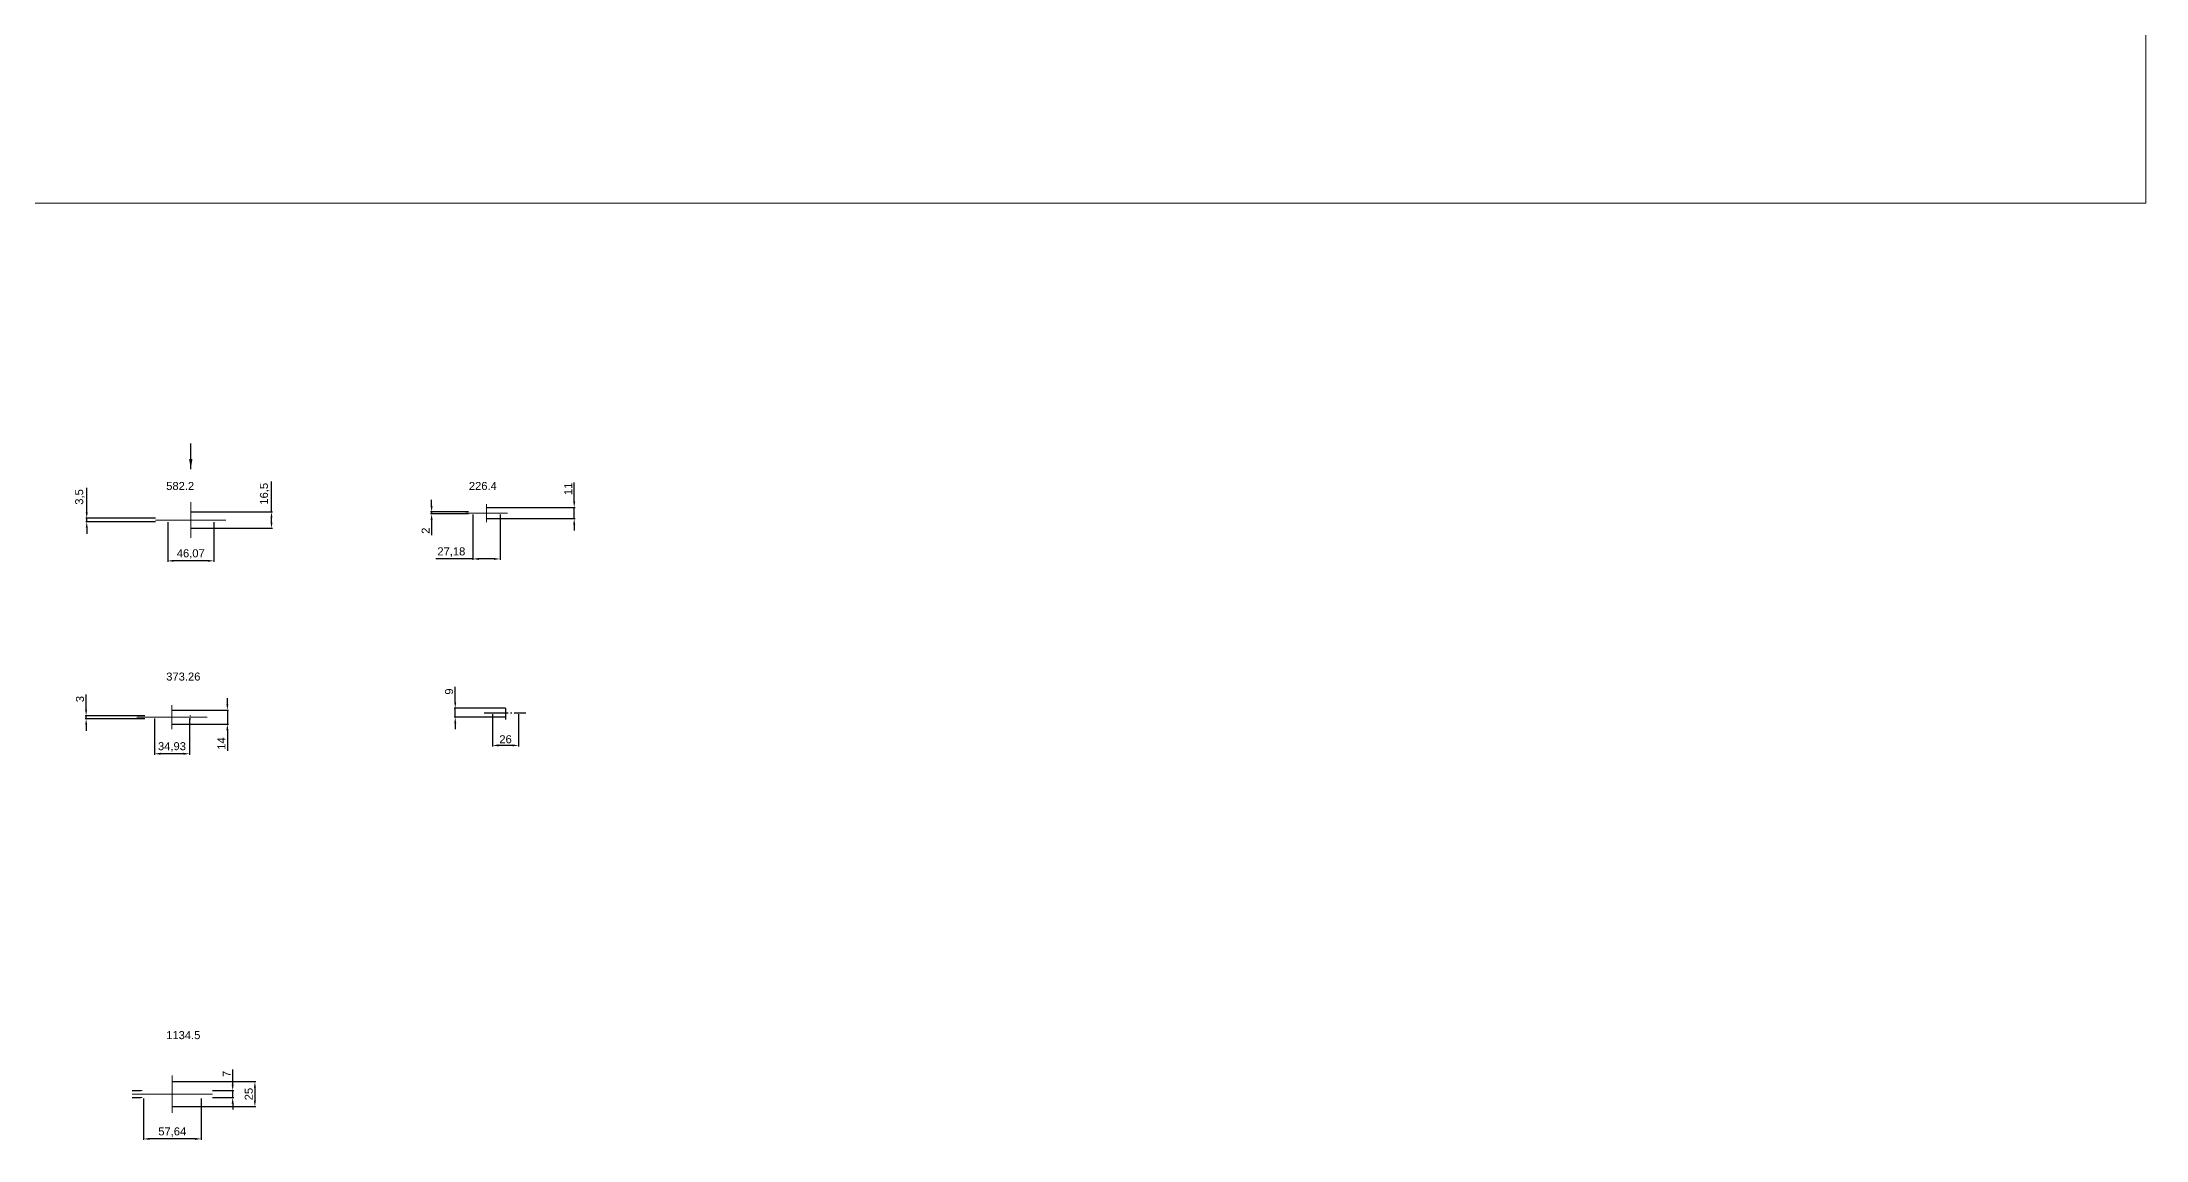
# Model space of a CAD drawing. Header units: millimetres. Extents: x 1526 to 31626, y -4643 to 9189.
# Drawn here: x 29523 to 31626, y -172 to 925 of the extents above; entities that cross this region are included whole.
import ezdxf

# ---------------------------------------------------------------- set-up
doc = ezdxf.new("R2010")
doc.units = ezdxf.units.MM
doc.linetypes.add('ACAD_ISO04W100', pattern=[30, 24, -3, 0, -3])
for name, color, linetype, lineweight in [('осевые', 1, 'ACAD_ISO04W100', 25), ('图层1', 7, 'Continuous', 30), ('图层2', 1, 'Continuous', 13), ('图层4', 250, 'Continuous', 13)]:
    doc.layers.add(name, color=color, linetype=linetype, lineweight=lineweight)
doc.styles.get("Standard").update_dxf_attribs({"font": 'arial.ttf'})
doc.dimstyles.new('ISO-25', dxfattribs={"dimtxt": 2.5, "dimasz": 2.5, "dimexe": 1.25, "dimexo": 0.625, "dimtad": 1, "dimtxsty": 'Standard', "dimcen": 2.5, "dimadec": 0, "dimazin": 0, "dimtfac": 1, "dimtmove": 0, "dimatfit": 3, "dimfxl": 1, "dimarcsym": 0})
doc.dimstyles.new('ISO-25$0', dxfattribs={"dimscale": 2, "dimtxt": 4, "dimasz": 3, "dimexe": 0.5, "dimexo": 0, "dimgap": 1, "dimtad": 1, "dimtxsty": 'Standard', "dimcen": 3, "dimclrd": 150, "dimclre": 150, "dimadec": 0, "dimazin": 0, "dimtfac": 1, "dimtmove": 0, "dimatfit": 3, "dimfxl": 1, "dimlwd": -1, "dimarcsym": 0})

# ---------------------------------------------------------------- blocks, each defined once
blk = doc.blocks.new('*D1115')
at = {"color": 150, "transparency": 16777216}
for p, q in [((29567.9, 455.2), (29567.9, 479.8)), ((29567.9, 445.7), (29567.9, 449.2)), ((29567.9, 439.7), (29567.9, 433.7))]:
    blk.add_line(p, q, dxfattribs=at)
at = {"color": 150, "lineweight": -2, "transparency": 16777216}
for p, q in [((29636.8, 449.2), (29566.9, 449.2)), ((29636.8, 445.7), (29566.9, 445.7))]:
    blk.add_line(p, q, dxfattribs=at)
at = {"color": 150, "transparency": 16777216}
for points in [[(29566.9, 455.2), (29568.9, 455.2), (29567.9, 449.2)], [(29566.9, 439.7), (29568.9, 439.7), (29567.9, 445.7)]]:
    blk.add_solid(points, dxfattribs=at)
at = {"layer": 'Defpoints', "color": 0, "transparency": 16777216}
for p in [(29567.9, 449.2), (29636.8, 449.2), (29636.8, 445.7)]:
    blk.add_point(p, dxfattribs=at)
at = {"color": 0, "lineweight": 13, "transparency": 16777216, "insert": (29561.1, 470.5), "char_height": 8, "attachment_point": 5, "rotation": 90}
blk.add_mtext('3,5', dxfattribs=at)
blk = doc.blocks.new('*D1116')
at = {"color": 150, "transparency": 16777216}
for p, q in [((29567.3, 258), (29567.3, 273.2)), ((29567.3, 249), (29567.3, 252)), ((29567.3, 243), (29567.3, 237))]:
    blk.add_line(p, q, dxfattribs=at)
at = {"color": 150, "lineweight": -2, "transparency": 16777216}
for p, q in [((29626.1, 252), (29566.3, 252)), ((29626.1, 249), (29566.3, 249))]:
    blk.add_line(p, q, dxfattribs=at)
at = {"color": 150, "transparency": 16777216}
for points in [[(29566.3, 258), (29568.3, 258), (29567.3, 252)], [(29566.3, 243), (29568.3, 243), (29567.3, 249)]]:
    blk.add_solid(points, dxfattribs=at)
at = {"layer": 'Defpoints', "color": 0, "transparency": 16777216}
for p in [(29567.3, 252), (29626.1, 252), (29626.1, 249)]:
    blk.add_point(p, dxfattribs=at)
at = {"color": 0, "lineweight": 13, "transparency": 16777216, "insert": (29561.2, 268.6), "char_height": 8, "attachment_point": 5, "rotation": 90}
blk.add_mtext('3', dxfattribs=at)
blk = doc.blocks.new('*D1117')
at = {"color": 150, "lineweight": -2, "transparency": 16777216}
for p, q in [((29635.7, 249.2), (29635.7, 213)), ((29670.6, 249.1), (29670.6, 213))]:
    blk.add_line(p, q, dxfattribs=at)
at = {"color": 150, "transparency": 16777216}
blk.add_line((29664.6, 214), (29641.7, 214), dxfattribs=at)
for points in [[(29641.7, 215), (29641.7, 213), (29635.7, 214)], [(29664.6, 215), (29664.6, 213), (29670.6, 214)]]:
    blk.add_solid(points, dxfattribs=at)
at = {"layer": 'Defpoints', "color": 0, "transparency": 16777216}
for p in [(29635.7, 249.2), (29670.6, 249.1), (29635.7, 214)]:
    blk.add_point(p, dxfattribs=at)
at = {"color": 0, "lineweight": 13, "transparency": 16777216, "insert": (29653.1, 220.8), "char_height": 8, "attachment_point": 5}
blk.add_mtext('34,93', dxfattribs=at)
blk = doc.blocks.new('*D1258')
at = {"color": 150, "lineweight": -2, "transparency": 16777216}
for p, q in [((29648.9, 445.2), (29648.9, 405.7)), ((29695, 445.2), (29695, 405.7))]:
    blk.add_line(p, q, dxfattribs=at)
at = {"color": 150, "transparency": 16777216}
blk.add_line((29689, 406.7), (29654.9, 406.7), dxfattribs=at)
for points in [[(29654.9, 407.7), (29654.9, 405.7), (29648.9, 406.7)], [(29689, 407.7), (29689, 405.7), (29695, 406.7)]]:
    blk.add_solid(points, dxfattribs=at)
at = {"layer": 'Defpoints', "color": 0, "transparency": 16777216}
for p in [(29648.9, 445.2), (29695, 445.2), (29648.9, 406.7)]:
    blk.add_point(p, dxfattribs=at)
at = {"color": 0, "lineweight": 13, "transparency": 16777216, "insert": (29671.9, 413.5), "char_height": 8, "attachment_point": 5}
blk.add_mtext('46,07', dxfattribs=at)
blk = doc.blocks.new('*D1259')
at = {"color": 150, "transparency": 16777216}
for p, q in [((29752.6, 455.7), (29752.6, 485.8)), ((29752.6, 445.2), (29752.6, 449.7))]:
    blk.add_line(p, q, dxfattribs=at)
at = {"color": 150, "lineweight": -2, "transparency": 16777216}
for p, q in [((29671.9, 455.7), (29753.6, 455.7)), ((29671.9, 439.2), (29753.6, 439.2))]:
    blk.add_line(p, q, dxfattribs=at)
at = {"color": 150, "transparency": 16777216}
for points in [[(29751.6, 449.7), (29753.6, 449.7), (29752.6, 455.7)], [(29751.6, 445.2), (29753.6, 445.2), (29752.6, 439.2)]]:
    blk.add_solid(points, dxfattribs=at)
at = {"layer": 'Defpoints', "color": 0, "transparency": 16777216}
for p in [(29671.9, 455.7), (29752.6, 455.7), (29671.9, 439.2)]:
    blk.add_point(p, dxfattribs=at)
at = {"color": 0, "lineweight": 13, "transparency": 16777216, "insert": (29745.8, 473.7), "char_height": 8, "attachment_point": 5, "rotation": 90}
blk.add_mtext('16,5', dxfattribs=at)
blk = doc.blocks.new('*D1260')
at = {"color": 150, "lineweight": -2, "transparency": 16777216}
for p, q in [((29653.1, 257.5), (29709.5, 257.5)), ((29653.1, 243.5), (29709.5, 243.5))]:
    blk.add_line(p, q, dxfattribs=at)
at = {"color": 150, "transparency": 16777216}
for p, q in [((29708.5, 263.5), (29708.5, 269.5)), ((29708.5, 257.5), (29708.5, 243.5)), ((29708.5, 237.5), (29708.5, 216.8))]:
    blk.add_line(p, q, dxfattribs=at)
for points in [[(29707.5, 263.5), (29709.5, 263.5), (29708.5, 257.5)], [(29707.5, 237.5), (29709.5, 237.5), (29708.5, 243.5)]]:
    blk.add_solid(points, dxfattribs=at)
at = {"layer": 'Defpoints', "color": 0, "transparency": 16777216}
for p in [(29653.1, 257.5), (29653.1, 243.5), (29708.5, 243.5)]:
    blk.add_point(p, dxfattribs=at)
at = {"color": 0, "lineweight": 13, "transparency": 16777216, "insert": (29702.5, 224.2), "char_height": 8, "attachment_point": 5, "rotation": 90}
blk.add_mtext('14', dxfattribs=at)
blk = doc.blocks.new('*D1118')
at = {"color": 150, "lineweight": -2, "transparency": 16777216}
for p, q in [((29653.4, -113.5), (29737, -113.5)), ((29653.4, -138.5), (29737, -138.5))]:
    blk.add_line(p, q, dxfattribs=at)
at = {"color": 150, "transparency": 16777216}
blk.add_line((29736, -119.5), (29736, -132.5), dxfattribs=at)
for points in [[(29735, -119.5), (29737, -119.5), (29736, -113.5)], [(29735, -132.5), (29737, -132.5), (29736, -138.5)]]:
    blk.add_solid(points, dxfattribs=at)
at = {"layer": 'Defpoints', "color": 0, "transparency": 16777216}
for p in [(29653.4, -113.5), (29653.4, -138.5), (29736, -138.5)]:
    blk.add_point(p, dxfattribs=at)
at = {"color": 0, "lineweight": 13, "transparency": 16777216, "insert": (29729.9, -126), "char_height": 8, "attachment_point": 5, "rotation": 90}
blk.add_mtext('25', dxfattribs=at)
blk = doc.blocks.new('*D1119')
at = {"color": 150, "transparency": 16777216}
for p, q in [((29713.8, -116.5), (29713.8, -101.3)), ((29713.8, -129.5), (29713.8, -122.5)), ((29713.8, -135.5), (29713.8, -141.5))]:
    blk.add_line(p, q, dxfattribs=at)
at = {"color": 150, "lineweight": -2, "transparency": 16777216}
for p, q in [((29693.5, -122.5), (29714.8, -122.5)), ((29693.5, -129.5), (29714.8, -129.5))]:
    blk.add_line(p, q, dxfattribs=at)
at = {"color": 150, "transparency": 16777216}
for points in [[(29712.8, -116.5), (29714.8, -116.5), (29713.8, -122.5)], [(29712.8, -135.5), (29714.8, -135.5), (29713.8, -129.5)]]:
    blk.add_solid(points, dxfattribs=at)
at = {"layer": 'Defpoints', "color": 0, "transparency": 16777216}
for p in [(29693.5, -122.5), (29713.8, -122.5), (29693.5, -129.5)]:
    blk.add_point(p, dxfattribs=at)
at = {"color": 0, "lineweight": 13, "transparency": 16777216, "insert": (29707.8, -105.9), "char_height": 8, "attachment_point": 5, "rotation": 90}
blk.add_mtext('7', dxfattribs=at)
blk = doc.blocks.new('*D1261')
at = {"color": 150, "lineweight": -2, "transparency": 16777216}
for p, q in [((29624.6, -130.3), (29624.6, -171.8)), ((29682.2, -130.3), (29682.2, -171.8))]:
    blk.add_line(p, q, dxfattribs=at)
at = {"color": 150, "transparency": 16777216}
blk.add_line((29676.2, -170.8), (29630.6, -170.8), dxfattribs=at)
for points in [[(29630.6, -169.8), (29630.6, -171.8), (29624.6, -170.8)], [(29676.2, -169.8), (29676.2, -171.8), (29682.2, -170.8)]]:
    blk.add_solid(points, dxfattribs=at)
at = {"layer": 'Defpoints', "color": 0, "transparency": 16777216}
for p in [(29624.6, -130.3), (29682.2, -130.3), (29624.6, -170.8)]:
    blk.add_point(p, dxfattribs=at)
at = {"color": 0, "lineweight": 13, "transparency": 16777216, "insert": (29653.4, -164), "char_height": 8, "attachment_point": 5}
blk.add_mtext('57,64', dxfattribs=at)
blk = doc.blocks.new('*D1120')
at = {"color": 150, "transparency": 16777216}
for p, q in [((30055.2, 466), (30055.2, 485.1)), ((30055.2, 449), (30055.2, 460)), ((30055.2, 443), (30055.2, 437))]:
    blk.add_line(p, q, dxfattribs=at)
at = {"color": 150, "lineweight": -2, "transparency": 16777216}
for p, q in [((29967.5, 460), (30056.2, 460)), ((29967.5, 449), (30056.2, 449))]:
    blk.add_line(p, q, dxfattribs=at)
at = {"color": 150, "transparency": 16777216}
for points in [[(30054.2, 466), (30056.2, 466), (30055.2, 460)], [(30054.2, 443), (30056.2, 443), (30055.2, 449)]]:
    blk.add_solid(points, dxfattribs=at)
at = {"layer": 'Defpoints', "color": 0, "transparency": 16777216}
for p in [(29967.5, 460), (29967.5, 449), (30055.2, 460)]:
    blk.add_point(p, dxfattribs=at)
at = {"color": 0, "lineweight": 13, "transparency": 16777216, "insert": (30049.2, 478.6), "char_height": 8, "attachment_point": 5, "rotation": 90}
blk.add_mtext('11', dxfattribs=at)
blk = doc.blocks.new('*D1121')
at = {"color": 150, "transparency": 16777216}
for p, q in [((29912.7, 461.5), (29912.7, 467.5)), ((29912.7, 455.5), (29912.7, 453.5)), ((29912.7, 447.5), (29912.7, 432.2))]:
    blk.add_line(p, q, dxfattribs=at)
at = {"color": 150, "lineweight": -2, "transparency": 16777216}
for p, q in [((29949.7, 455.5), (29911.7, 455.5)), ((29949.7, 453.5), (29911.7, 453.5))]:
    blk.add_line(p, q, dxfattribs=at)
at = {"color": 150, "transparency": 16777216}
for points in [[(29911.7, 461.5), (29913.7, 461.5), (29912.7, 455.5)], [(29911.7, 447.5), (29913.7, 447.5), (29912.7, 453.5)]]:
    blk.add_solid(points, dxfattribs=at)
at = {"layer": 'Defpoints', "color": 0, "transparency": 16777216}
for p in [(29912.7, 453.5), (29949.7, 455.5), (29949.7, 453.5)]:
    blk.add_point(p, dxfattribs=at)
at = {"color": 0, "lineweight": 13, "transparency": 16777216, "insert": (29906.7, 436.8), "char_height": 8, "attachment_point": 5, "rotation": 90}
blk.add_mtext('2', dxfattribs=at)
blk = doc.blocks.new('*D1262')
at = {"color": 150, "lineweight": -2, "transparency": 16777216}
for p, q in [((29953.9, 453.1), (29953.9, 407.6)), ((29981.1, 453.1), (29981.1, 407.6))]:
    blk.add_line(p, q, dxfattribs=at)
at = {"color": 150, "transparency": 16777216}
for p, q in [((29953.9, 408.6), (29916.8, 408.6)), ((29975.1, 408.6), (29959.9, 408.6))]:
    blk.add_line(p, q, dxfattribs=at)
for points in [[(29959.9, 409.6), (29959.9, 407.6), (29953.9, 408.6)], [(29975.1, 409.6), (29975.1, 407.6), (29981.1, 408.6)]]:
    blk.add_solid(points, dxfattribs=at)
at = {"layer": 'Defpoints', "color": 0, "transparency": 16777216}
for p in [(29953.9, 453.1), (29981.1, 453.1), (29953.9, 408.6)]:
    blk.add_point(p, dxfattribs=at)
at = {"color": 0, "lineweight": 13, "transparency": 16777216, "insert": (29932.4, 415.4), "char_height": 8, "attachment_point": 5}
blk.add_mtext('27,18', dxfattribs=at)
blk = doc.blocks.new('*D1263')
at = {"color": 150, "lineweight": -2, "transparency": 16777216}
for p, q in [((29973.6, 253.5), (29973.6, 221.3)), ((29999.6, 253.5), (29999.6, 221.3))]:
    blk.add_line(p, q, dxfattribs=at)
at = {"color": 150, "transparency": 16777216}
blk.add_line((29993.6, 222.3), (29979.6, 222.3), dxfattribs=at)
for points in [[(29979.6, 223.3), (29979.6, 221.3), (29973.6, 222.3)], [(29993.6, 223.3), (29993.6, 221.3), (29999.6, 222.3)]]:
    blk.add_solid(points, dxfattribs=at)
at = {"layer": 'Defpoints', "color": 0, "transparency": 16777216}
for p in [(29973.6, 253.5), (29999.6, 253.5), (29973.6, 222.3)]:
    blk.add_point(p, dxfattribs=at)
at = {"color": 0, "lineweight": 13, "transparency": 16777216, "insert": (29986.6, 228.4), "char_height": 8, "attachment_point": 5}
blk.add_mtext('26', dxfattribs=at)
blk = doc.blocks.new('*D1264')
at = {"color": 150, "transparency": 16777216}
for p, q in [((29936.3, 265.5), (29936.3, 280.8)), ((29936.3, 250.5), (29936.3, 259.5)), ((29936.3, 244.5), (29936.3, 238.5))]:
    blk.add_line(p, q, dxfattribs=at)
at = {"color": 150, "lineweight": -2, "transparency": 16777216}
for p, q in [((29986.6, 259.5), (29935.3, 259.5)), ((29986.6, 250.5), (29935.3, 250.5))]:
    blk.add_line(p, q, dxfattribs=at)
at = {"color": 150, "transparency": 16777216}
for points in [[(29935.3, 265.5), (29937.3, 265.5), (29936.3, 259.5)], [(29935.3, 244.5), (29937.3, 244.5), (29936.3, 250.5)]]:
    blk.add_solid(points, dxfattribs=at)
at = {"layer": 'Defpoints', "color": 0, "transparency": 16777216}
for p in [(29936.3, 259.5), (29986.6, 259.5), (29986.6, 250.5)]:
    blk.add_point(p, dxfattribs=at)
at = {"color": 0, "lineweight": 13, "transparency": 16777216, "insert": (29930.2, 276.1), "char_height": 8, "attachment_point": 5, "rotation": 90}
blk.add_mtext('9', dxfattribs=at)

msp = doc.modelspace()

# ---------------------------------------------------------------- linework, layer by layer
at = {"lineweight": 13}
msp.add_lwpolyline([(28374.49255, 2864.98897), (31626.47761, 2864.98897), (31626.47761, 763.88539), (28374.49255, 763.88539)], close=True, dxfattribs=at)
at = {"layer": 'осевые'}
for p, q in [((29965.26693, 255.01566), (30006.95481, 255.01566)), ((29986.58704, 259.51566), (29986.58704, 248.30756))]:
    msp.add_line(p, q, dxfattribs=at)
at = {"layer": '图层1', "color": 0, "lineweight": 13}
for p, q in [((29623.38168, -122.52087), (29621.91742, -122.52087)), ((29623.38168, -129.52087), (29621.91742, -129.52087))]:
    msp.add_line(p, q, dxfattribs=at)
at = {"layer": '图层2', "lineweight": 13, "ltscale": 3}
for p, q in [((29671.92045, 429.707), (29671.92045, 465.20383)), ((29967.51644, 445.50113), (29967.51644, 463.43783)), ((29636.75721, 447.45541), (29707.0837, 447.45541)), ((29946.51644, 454.46948), (29988.51644, 454.46948)), ((29653.11698, 238.49122), (29653.11698, 262.48964)), ((29653.11698, 238.49122), (29653.11698, 262.48964)), ((29617.95373, 250.49043), (29688.28022, 250.49043)), ((29613.22546, -126.02087), (29693.5379, -126.02087)), ((29653.38168, -107.42239), (29653.38168, -144.61935))]:
    msp.add_line(p, q, dxfattribs=at)
at = {"layer": '图层2', "color": 0, "lineweight": 30}
for p, q in [((29613.22546, -122.52087), (29621.91742, -122.52087)), ((29613.22546, -129.52087), (29621.91742, -129.52087))]:
    msp.add_line(p, q, dxfattribs=at)
at = {"layer": '图层4', "color": 5, "lineweight": 13}
for p, q in [((29672.01142, 251.99043), (29671.11698, 251.99043)), ((29671.11698, 248.99043), (29672.01142, 248.99043))]:
    msp.add_line(p, q, dxfattribs=at)

# ---------------------------------------------------------------- texts
at = {"lineweight": 13}
for s, p in [('582.2', (29647.35434, 477.50599)), ('226.4', (29949.90178, 477.50599)), ('373.26', (29647.35434, 287.08986)), ('1134.5', (29647.35434, -71.10806))]:
    msp.add_text(s, height=8, dxfattribs=at).set_placement(p)

# ---------------------------------------------------------------- dimensions: what is measured, and where the dimension line sits
for base, p1, p2, picture, middle in [((29752.58909, 455.70541), (29671.92045, 439.20541), (29671.92045, 455.70541), '*D1259', (29745.78145, 473.74907)), ((30055.20401, 459.96948), (29967.51644, 448.96948), (29967.51644, 459.96948), '*D1120', (30049.18764, 478.55065)), ((29567.88791, 449.20541), (29636.75721, 445.70541), (29636.75721, 449.20541), '*D1115', (29561.08027, 470.5151)), ((29912.72839, 453.46948), (29949.66138, 455.46948), (29949.66138, 453.46948), '*D1121', (29906.71202, 436.82009)), ((29936.30665, 259.51566), (29986.58704, 250.51566), (29986.58704, 259.51566), '*D1264', (29930.22206, 276.14594)), ((29567.30779, 251.99043), (29626.08813, 248.99043), (29626.08813, 251.99043), '*D1116', (29561.22048, 268.6098)), ((29708.48586, 243.49043), (29653.11698, 257.49043), (29653.11698, 243.49043), '*D1260', (29702.46949, 224.15346)), ((29713.81283, -122.52087), (29693.5379, -129.52087), (29693.5379, -122.52087), '*D1119', (29707.81283, -105.93151)), ((29735.98516, -138.52087), (29653.38168, -113.52087), (29653.38168, -138.52087), '*D1118', (29729.90058, -126.02087))]:
    dim = msp.add_linear_dim(base=base, p1=p1, p2=p2, angle=90, dimstyle='ISO-25$0', dxfattribs=at)
    dim.commit()
    dim.dimension.update_dxf_attribs({"geometry": picture, "text_midpoint": middle})
for base, p1, p2, picture, middle in [((29648.88319, 406.73536), (29694.95771, 445.15759), (29648.88319, 445.15759), '*D1258', (29671.92045, 413.543)), ((29953.92527, 408.6246), (29981.10761, 453.12718), (29953.92527, 453.12718), '*D1262', (29932.35091, 415.43224)), ((29973.58627, 222.27467), (29999.5878, 253.51566), (29973.58627, 253.51566), '*D1263', (29986.58704, 228.35925)), ((29635.65385, 214.0069), (29670.58011, 249.13152), (29635.65385, 249.17772), '*D1117', (29653.11698, 220.81453)), ((29624.56147, -170.76769), (29682.20189, -130.27717), (29624.56147, -130.27717), '*D1261', (29653.38168, -163.96005))]:
    dim = msp.add_linear_dim(base=base, p1=p1, p2=p2, dimstyle='ISO-25$0', dxfattribs=at)
    dim.commit()
    dim.dimension.update_dxf_attribs({"geometry": picture, "text_midpoint": middle})

# ---------------------------------------------------------------- leaders
at = {"layer": '图层4', "color": 1, "lineweight": 13}
msp.add_leader([(29671.92045, 498.39921), (29671.92045, 524.0708)], dimstyle='ISO-25', override={"dimtxt": 7, "dimasz": 10, "dimexe": 1, "dimexo": 0, "dimgap": 2.5}, dxfattribs=at)

doc.saveas('drawing.dxf')
